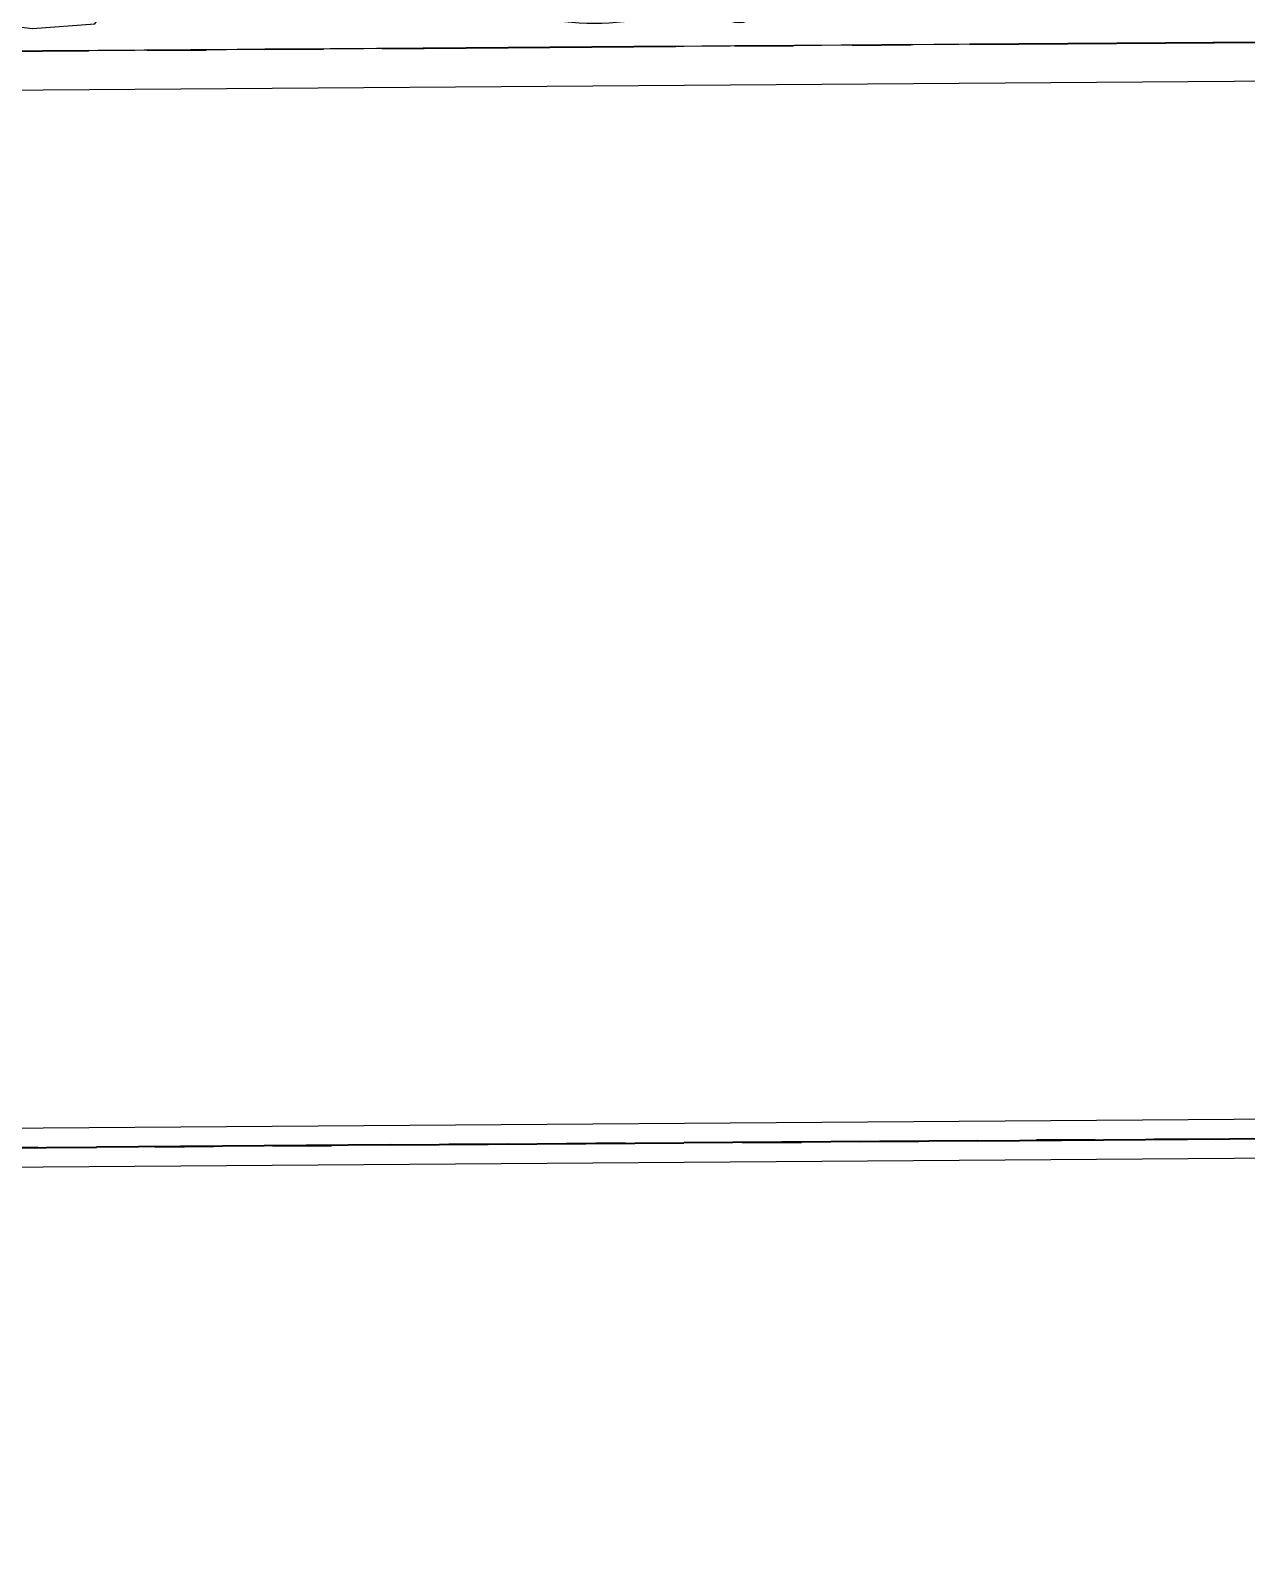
# Model space of a CAD drawing. Header units: feet. Extents: x 919634 to 928945, y 707022 to 708026.
# Drawn here: x 920646.86 to 920667.55, y 707418.99 to 707445.08 of the extents above; entities that cross this region are included whole.
import ezdxf

# ---------------------------------------------------------------- set-up
doc = ezdxf.new("R2010")
doc.units = ezdxf.units.FT
doc.header["$LTSCALE"] = 20
doc.header["$MEASUREMENT"] = 0
doc.linetypes.add('Site Plan$0$PHANTOM2', pattern=[1.25, 0.625, -0.125, 0.125, -0.125, 0.125, -0.125])
for name, color, linetype in [('-u-site-xref', 7, 'Continuous'), ('LK-TREE-050M', 2, 'Continuous'), ('LK-TREE-TRNK', 32, 'Continuous'), ('LP-TREE', 15, 'Continuous'), ('Site Plan$0$-u-site-bldg_interior', 252, 'Continuous')]:
    doc.layers.add(name, color=color, linetype=linetype)
doc.layers.add('Site Plan$0$SP-LOT LINES', color=252, linetype='Site Plan$0$PHANTOM2', lineweight=40)
doc.layers.add('SP-BUILDING-FOOTPRINT', color=1, linetype='Continuous', lineweight=25)
doc.layers.get('-u-site-xref').off()

# ---------------------------------------------------------------- blocks, each defined once
blk = doc.blocks.new('Site Plan')
at = {"layer": 'Site Plan$0$-u-site-bldg_interior'}
for p, q in [((920635.3440629202, 707444.6542698762, -2.694758769392709e-07), (920678.8429250347, 707444.9689702846, -2.694758769392709e-07)), ((920678.1810987941, 707444.2975001135, -2.694758769392709e-07), (920646.0152422662, 707444.0647903148, -2.694758769392709e-07)), ((920636.8099935739, 707426.3310643623, -2.694758769392709e-07), (920678.3089065301, 707426.6312957758, -2.694758769392709e-07)), ((920680.3136821096, 707425.9791133467, -2.694758769392709e-07), (920643.8979863449, 707425.7156573107, -2.694758769392709e-07))]:
    blk.add_line(p, q, dxfattribs=at)
at = {"layer": 'Site Plan$0$SP-LOT LINES', "ltscale": 0.4}
for p, q in [((920602.8441244955, 707444.4191431763, 3.660344581578054e-07), (920692.8425643326, 707445.0702532144, 7.742324584120819e-07)), ((920692.9776081874, 707426.4040746561, 7.742324584120819e-07), (920602.9791683502, 707425.7529646179, 3.660344581578054e-07)), ((920602.9791683519, 707425.7529643876, 3.660344581578054e-07), (920692.977608189, 707426.4040744258, 7.742324584120819e-07))]:
    blk.add_line(p, q, dxfattribs=at)
blk = doc.blocks.new('TREE-SIMP-025')
at = {"layer": 'LK-TREE-050M'}
blk.add_lwpolyline([(-0.02506661354846074, 0.4987056809809829), (-0.03163990929277816, 0.4614792071522871), (-0.04259540219996438, 0.4592894174217932), (-0.05793309227001942, 0.4943260950652828), (-0.1017550638987927, 0.4965158880231328), (-0.1105194582245304, 0.47899754758771), (-0.1543414298532753, 0.470238378983673), (-0.1872079085748624, 0.470238378983673), (-0.2156921901335238, 0.4417710769863703), (-0.2595141617622971, 0.4286323224666404), (-0.2595141617622971, 0.3979752275114876), (-0.279234048995221, 0.3826466800339077), (-0.3011450399927753, 0.3957854345536376), (-0.3449670116215202, 0.3826466800339077), (-0.3515403073658376, 0.3541793780366049), (-0.3865978846688449, 0.3322814549128381), (-0.395362278994611, 0.3103835285617222), (-0.3997444761574798, 0.2862958124801125), (-0.3778334903431073, 0.2665876790868396), (-0.3931711804131623, 0.2468795489209228), (-0.4391842506233559, 0.2534489245671097), (-0.4610952364377283, 0.205273492403883), (-0.4523308421119907, 0.1549082640554573), (-0.4742418279263632, 0.1308205479738476), (-0.493961715159287, 0.097973663288208), (-0.5114905038107906, 0.05198802085547527), (-0.5005350109036044, 0.0169513399846295), (-0.4632863350191769, 0.0169513399846295), (-0.4589041378562797, -0.01370575174316713), (-0.5005350109036044, -0.02027513061671726), (-0.509299405229342, -0.04655263965616996), (-0.4873884194149696, -0.1275749597323923), (-0.4698596307634659, -0.1341443386059353), (-0.4632863350191769, -0.1866993566848549), (-0.4479486449490935, -0.2129768657243076), (-0.426037659134721, -0.2808604312808072), (-0.395362278994611, -0.291809392842687), (-0.3624958002730239, -0.2677216767610773), (-0.3515403073658376, -0.291809392842687), (-0.3800245889245275, -0.3312256564018767), (-0.3581136031101551, -0.3684521302305725), (-0.3230560258071478, -0.3837806777081454), (-0.2901895470855891, -0.3815908847503025), (-0.279234048995221, -0.4122479797054552), (-0.2638963589251659, -0.4450948643911019), (-0.2025455986449174, -0.4582336189108318), (-0.1324304440389028, -0.4888907138659775), (-0.1236660497131652, -0.4779417523040976), (-0.112710556805979, -0.4385254887449079), (-0.09518176815447532, -0.4429050714332519), (-0.0886084724101579, -0.4910805068238275), (-0.08641737382870929, -0.5064090543014075), (-0.00753782489695709, -0.5085988472592575), (0.0275197524060502, -0.4932702997816776), (0.04723963963897404, -0.4954600927395276), (0.1370746814779125, -0.4888907138659775), (0.1567945687108647, -0.4626132048265248), (0.1940432445952922, -0.4582336189108318), (0.2269097233168793, -0.4516642432646378), (0.2444385119683545, -0.429766316913522), (0.2356741176426169, -0.3991092251857253), (0.2488207091312518, -0.3903500533543323), (0.2838782864342306, -0.414437769435942), (0.3189358637372379, -0.3991092251857253), (0.3539934410402452, -0.3596929583991795), (0.3693311311103002, -0.3268460737135328), (0.4153442013204938, -0.2830502242386572), (0.419726398483391, -0.2655318838032272), (0.4525928772049497, -0.2480135433678043), (0.4525928772049497, -0.2151666586821577), (0.4175352999019424, -0.1998381112045848), (0.4284907928091286, -0.173560602165125), (0.4832682573450597, -0.171370809207275), (0.4986059474151432, -0.1275749597323923), (0.4898415530893772, -0.07720973461132274), (0.5117525389037496, -0.05312201530235683), (0.5007970459965634, -0.02465471653240314), (0.4986059474151432, 0.01914113294247244), (0.4613572715306873, 0.02352071885817253), (0.4569750743678185, 0.04979822789763233), (0.4986059474151432, 0.06731656833304811), (0.4810771587636395, 0.1461490954514275), (0.4657394686935561, 0.2293612084854999), (0.4460195814606323, 0.2337407944011929), (0.4087709055761763, 0.2906753983958055), (0.3824777225989351, 0.3016243599576853), (0.3715222296917489, 0.341040623516875), (0.3561845396216938, 0.360748756910148), (0.3233180609001067, 0.341040623516875), (0.3101714694115003, 0.3563691709944479), (0.3211269623186865, 0.3892160589074507), (0.2992159765043141, 0.4133037749890676), (0.2553940048755408, 0.4330119051549772), (0.2203364275725619, 0.4352016981128273), (0.2028076389210582, 0.4570996244639431), (0.1611767658737335, 0.4833771335034029), (0.1326924843150437, 0.4373914910706773), (0.1173547942449886, 0.4505302455904072), (0.123928089989306, 0.4943260950652828), (0.07791501977911253, 0.4965158880231328), (0.04066634389465662, 0.4877567161917469), (0.003417668010229136, 0.4965158880231328)], close=True, dxfattribs=at)
at = {"layer": 'LK-TREE-TRNK', "const_width": 0.03749999999999999}
blk.add_lwpolyline([(-0.01875000000001137, -7.105427357601002e-15, 1), (0.01874999999998295, -7.105427357601002e-15, 1)], format="xyb", close=True, dxfattribs=at)
blk = doc.blocks.new('TREE-SIMP-021')
at = {"layer": 'LK-TREE-050M'}
for centre, radius, start, end in [((-0.04799390716075891, 0.5086389940592824), 0.04937740005396271, 12.3744434168969, 201.2618362351385), ((0.0511540410606699, 0.5160329129350814), 0.05101736742949643, 330.3524412592786, 176.4177406316339), ((-0.003777478401218559, 0.003136797043296724), 0.4952442819776592, 100.5015960879655, 151.0925035290089), ((-2.842170943040401e-14, -2.131628207280301e-14), 0.5, 28.85190988865747, 78.98973247718159), ((-0.4749689964509969, 0.2081133238393136), 0.05101736742949643, 42.43331910011396, 248.4177406316341), ((0.4689134968027702, 0.2028230113137681), 0.04937740005396271, 300.3744434168967, 129.2618362351378), ((-0.4985753626810379, 0.1115331750183941), 0.04937740005396271, 84.37444341689746, 273.2618362351384), ((0.5065839324883825, 0.1108125556681472), 0.05101736742949643, 258.3524412592795, 104.4177406316339), ((-2.842170943040401e-14, -2.131628207280301e-14), 0.5, 172.8519098886574, 222.9897324771822), ((-2.842170943040401e-14, -2.131628207280301e-14), 0.5, 316.8519098886569, 6.989732477181856), ((-0.3447010244698276, -0.3874118052906965), 0.05101736742949643, 114.3524412592789, 320.4177406316336), ((0.3377983859684264, -0.3832874793667926), 0.04937740005396271, 228.3744434168969, 57.2618362351381), ((-0.2601426129294566, -0.4397077010247585), 0.04937740005396271, 156.3744434168966, 345.2618362351382), ((0.2619320473717153, -0.4475469871519522), 0.05101736742949643, 183.8540007653813, 32.41774063163366), ((-2.842170943040401e-14, -2.131628207280301e-14), 0.5, 244.8519098886572, 294.9897324771821)]:
    blk.add_arc(centre, radius, start, end, dxfattribs=at)
at = {"layer": 'LK-TREE-TRNK', "const_width": 0.03749999999999999}
blk.add_lwpolyline([(-0.01875000000001137, -2.131628207280301e-14, 1), (0.01874999999998295, -2.131628207280301e-14, 1)], format="xyb", close=True, dxfattribs=at)

msp = doc.modelspace()

# ---------------------------------------------------------------- block references
at = {"layer": '-u-site-xref'}
msp.add_blockref('Site Plan', (0, 0), dxfattribs=at)

# ---------------------------------------------------------------- next in the draw order: linework, layer by layer
at = {"layer": 'SP-BUILDING-FOOTPRINT', "elevation": 7.107160864510971e-07}
msp.add_lwpolyline([(920678.8386388429, 707444.9689392752), (920635.3420660201, 707444.6542554293), (920635.3964349943, 707437.4152401031), (920636.0630842147, 707437.4200630978), (920636.1433444803, 707426.3262413683), (920635.8933724044, 707426.3244586436), (920635.9765692654, 707414.8247316328), (920643.3096968645, 707414.8777844746), (920643.3591325602, 707408.0446299645), (920639.3592297676, 707408.015580441), (920639.5135204104, 707386.6890514044), (920634.9303117876, 707386.6558933501), (920634.9677729468, 707381.4778400287), (920634.6344316032, 707381.4754298236), (920634.6824948444, 707374.831980224), (920631.0160567152, 707374.7939318368), (920631.0654923909, 707367.9607800993), (920638.9819156652, 707368.018489831), (920638.9838556069, 707367.6824840385), (920641.6509565443, 707367.701779664), (920641.7312449762, 707356.604061857)], dxfattribs=at)

# ---------------------------------------------------------------- next in the draw order: block references
at = {"layer": 'LP-TREE'}
for name, p, xscale, yscale, zscale in [('TREE-SIMP-025', (920646.3281998583, 707450.9809102705, 1.318518284886515e-08), 11.82782621307909, 11.82782621307909, 13.88739792285958), ('TREE-SIMP-021', (920656.4570622557, 707449.8960393991), 9.371629607353729, 9.371629607353729, 9.371629607353729)]:
    msp.add_blockref(name, p, dxfattribs=dict(at, xscale=xscale, yscale=yscale, zscale=zscale))

doc.saveas('drawing.dxf')
